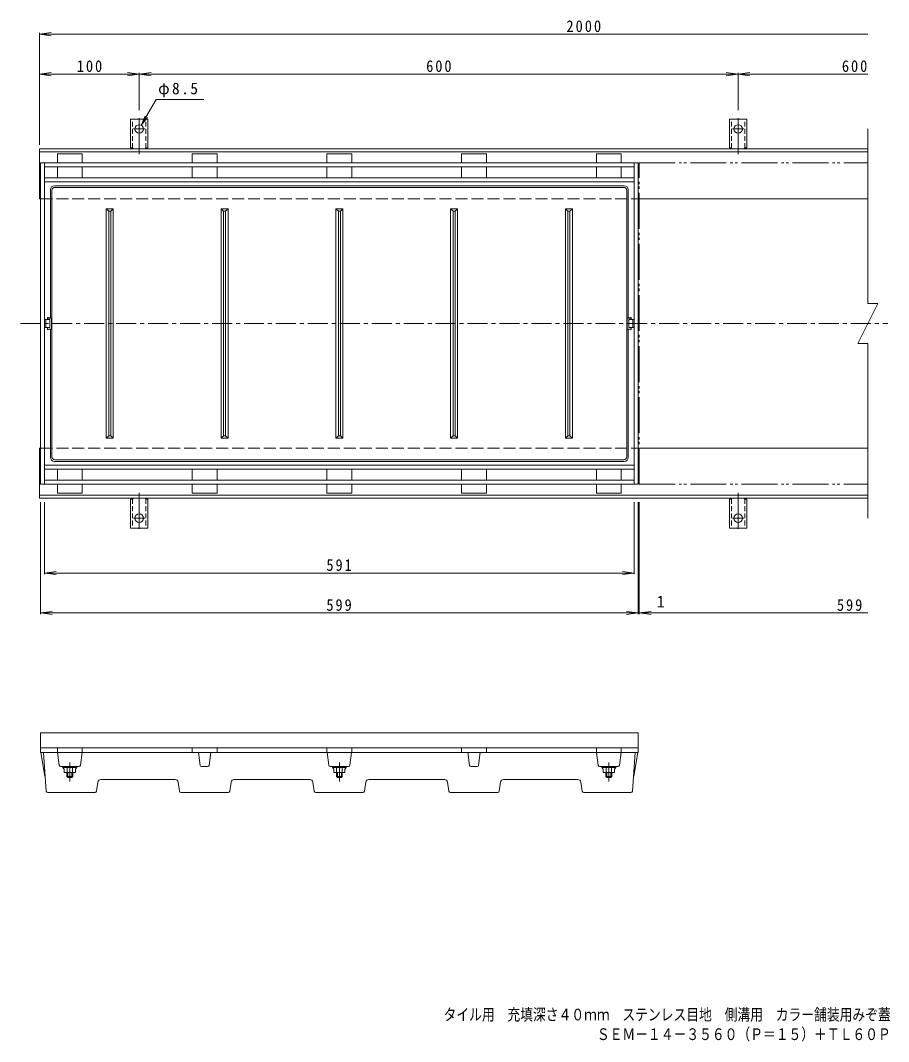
# Model space of a CAD drawing. Units: millimetres at full size, sheet at 1:4; some dimension numbers follow another scale. Extents: x -733 to 724, y -548 to 475.
# Drawn here: x -733 to 136, y -548 to 475 of the extents above; entities that cross this region are included whole.
import ezdxf
from ezdxf.enums import TextEntityAlignment as Align

# ---------------------------------------------------------------- set-up
doc = ezdxf.new("R2010")
doc.units = ezdxf.units.MM
doc.header["$LTSCALE"] = 4
for name, pattern in [('CHAIN1', [8, 5, -1, 1, -1]), ('CHAIN2', [12, 9, -1, 1, -1]), ('DASHED1', [1.8, 1.2, -0.6]), ('DASHED3', [4, 3, -1]), ('DOUBLE_CHAIN2', [12.8, 9, -1, 0.6, -0.6, 0.6, -1])]:
    doc.linetypes.add(name, pattern=pattern)
for name, color, linetype, lineweight in [('0-0_通り芯', 3, 'Continuous', 9), ('0-1_躯体', 2, 'Continuous', 9), ('0-5_寸法', 7, 'Continuous', 9), ('0-F', 7, 'Continuous', 9)]:
    doc.layers.add(name, color=color, linetype=linetype, lineweight=lineweight)
doc.layers.add('F-5_F-5ﾚｲﾔ', color=2, linetype='Continuous')
doc.styles.add('ＭＳ ゴシック', font='')
doc.styles.get('ＭＳ ゴシック').set_extended_font_data('MS Gothic')

msp = doc.modelspace()

# ---------------------------------------------------------------- linework, layer by layer
at = {"layer": '0-0_通り芯'}
for p, q in [((-696.281, 341.143), (-696.281, 332.143)), ((-561.281, 341.143), (-561.281, 332.143)), ((-426.281, 341.143), (-426.281, 332.143)), ((-426.281, 341.143), (-401.281, 341.143)), ((-401.281, 341.143), (-401.281, 332.143)), ((-266.281, 341.143), (-266.281, 332.143)), ((-131.281, 341.143), (-131.281, 332.143)), ((-713.281, 10.143), (-713.281, 332.143)), ((-713.281, 332.143), (-114.281, 332.143)), ((-709.281, 10.143), (-709.281, 332.143)), ((-709.281, 328.143), (-118.281, 328.143)), ((-696.281, 328.143), (-696.281, 317.143)), ((-671.281, 328.143), (-671.281, 317.143)), ((-561.281, 328.143), (-561.281, 317.143)), ((-536.281, 328.143), (-536.281, 317.143)), ((-426.281, 328.143), (-426.281, 317.143)), ((-401.281, 328.143), (-401.281, 317.143)), ((-291.281, 328.143), (-291.281, 317.143)), ((-266.281, 328.143), (-266.281, 317.143)), ((-156.281, 328.143), (-156.281, 317.143)), ((-131.281, 328.143), (-131.281, 317.143)), ((-118.281, 10.143), (-118.281, 332.143)), ((-114.281, 10.143), (-114.281, 332.143)), ((-709.281, 317.143), (-118.281, 317.143)), ((-709.281, 313.143), (-118.281, 313.143)), ((-699.263, 309.273), (-128.299, 309.273)), ((-698.692, 307.623), (-128.87, 307.623)), ((-703.263, 305.273), (-703.263, 176.809)), ((-701.692, 304.623), (-701.692, 37.662)), ((-125.87, 304.623), (-125.87, 37.662)), ((-124.299, 305.273), (-124.299, 176.809)), ((-647.281, 286.142), (-640.281, 286.142)), ((-647.281, 56.143), (-647.281, 286.142)), ((-647.281, 286.142), (-644.781, 283.643)), ((-644.781, 283.643), (-642.781, 283.643)), ((-644.781, 58.643), (-644.781, 283.643)), ((-640.281, 286.142), (-642.781, 283.643)), ((-642.781, 58.643), (-642.781, 283.643)), ((-640.281, 56.143), (-640.281, 286.142)), ((-532.281, 286.142), (-525.281, 286.142)), ((-532.281, 56.143), (-532.281, 286.142)), ((-532.281, 286.142), (-529.781, 283.643)), ((-529.781, 283.643), (-527.781, 283.643)), ((-529.781, 58.643), (-529.781, 283.643)), ((-525.281, 286.142), (-527.781, 283.643)), ((-527.781, 58.643), (-527.781, 283.643)), ((-525.281, 56.143), (-525.281, 286.142)), ((-417.281, 56.143), (-417.281, 286.142)), ((-417.281, 286.142), (-414.781, 283.643)), ((-417.281, 286.142), (-410.281, 286.142)), ((-414.781, 58.643), (-414.781, 283.643)), ((-414.781, 283.643), (-412.781, 283.643)), ((-410.281, 286.142), (-412.781, 283.643)), ((-412.781, 58.643), (-412.781, 283.643)), ((-410.281, 56.143), (-410.281, 286.142)), ((-302.281, 56.143), (-302.281, 286.142)), ((-295.281, 286.142), (-302.281, 286.142)), ((-302.281, 286.142), (-299.781, 283.643)), ((-299.781, 58.643), (-299.781, 283.643)), ((-297.781, 283.643), (-299.781, 283.643)), ((-295.281, 286.142), (-297.781, 283.643)), ((-297.781, 58.643), (-297.781, 283.643)), ((-295.281, 56.143), (-295.281, 286.142)), ((-187.281, 56.143), (-187.281, 286.142)), ((-180.281, 286.142), (-187.281, 286.142)), ((-187.281, 286.142), (-184.781, 283.643)), ((-184.781, 58.643), (-184.781, 283.643)), ((-182.781, 283.643), (-184.781, 283.643)), ((-180.281, 286.142), (-182.781, 283.643)), ((-182.781, 58.643), (-182.781, 283.643)), ((-180.281, 56.143), (-180.281, 286.142)), ((-709.281, 175.143), (-703.781, 175.143)), ((-707.781, 167.143), (-707.781, 175.143)), ((-706.271, 177.143), (-706.271, 175.143)), ((-703.781, 167.143), (-703.781, 175.143)), ((-702.263, 165.643), (-702.263, 176.642)), ((-125.299, 165.643), (-125.299, 176.642)), ((-123.781, 167.143), (-123.781, 175.143)), ((-118.281, 175.143), (-123.781, 175.143)), ((-121.291, 177.143), (-121.291, 175.143)), ((-119.781, 167.143), (-119.781, 175.143)), ((-709.281, 167.143), (-703.781, 167.143)), ((-706.271, 165.143), (-706.271, 167.143)), ((-703.263, 37.012), (-703.263, 165.476)), ((-124.299, 37.012), (-124.299, 165.476)), ((-118.281, 167.143), (-123.781, 167.143)), ((-121.291, 165.143), (-121.291, 167.143)), ((-647.281, 56.143), (-644.781, 58.643)), ((-647.281, 56.143), (-640.281, 56.143)), ((-644.781, 58.643), (-642.781, 58.643)), ((-640.281, 56.143), (-642.781, 58.643)), ((-532.281, 56.143), (-529.781, 58.643)), ((-532.281, 56.143), (-525.281, 56.143)), ((-529.781, 58.643), (-527.781, 58.643)), ((-525.281, 56.143), (-527.781, 58.643)), ((-417.281, 56.143), (-414.781, 58.643)), ((-417.281, 56.143), (-410.281, 56.143)), ((-414.781, 58.643), (-412.781, 58.643)), ((-410.281, 56.143), (-412.781, 58.643)), ((-302.281, 56.143), (-299.781, 58.643)), ((-295.281, 56.143), (-302.281, 56.143)), ((-297.781, 58.643), (-299.781, 58.643)), ((-295.281, 56.143), (-297.781, 58.643)), ((-187.281, 56.143), (-184.781, 58.643)), ((-180.281, 56.143), (-187.281, 56.143)), ((-182.781, 58.643), (-184.781, 58.643)), ((-180.281, 56.143), (-182.781, 58.643)), ((-699.263, 33.012), (-128.299, 33.012)), ((-698.692, 34.662), (-128.87, 34.662)), ((-709.281, 29.143), (-118.281, 29.143)), ((-709.281, 25.143), (-118.281, 25.143)), ((-696.281, 14.143), (-696.281, 25.143)), ((-671.281, 14.143), (-671.281, 25.143)), ((-561.281, 14.143), (-561.281, 25.143)), ((-536.281, 14.143), (-536.281, 25.143)), ((-426.281, 14.143), (-426.281, 25.143)), ((-401.281, 14.143), (-401.281, 25.143)), ((-291.281, 14.143), (-291.281, 25.143)), ((-266.281, 14.143), (-266.281, 25.143)), ((-156.281, 14.143), (-156.281, 25.143)), ((-131.281, 14.143), (-131.281, 25.143)), ((-709.281, 14.143), (-118.281, 14.143)), ((-713.281, 10.143), (-114.281, 10.143)), ((-696.281, 1.143), (-696.281, 10.143)), ((-561.281, 1.143), (-561.281, 10.143)), ((-426.281, 1.143), (-426.281, 10.143)), ((-426.281, 1.143), (-401.281, 1.143)), ((-401.281, 1.143), (-401.281, 10.143)), ((-266.281, 1.143), (-266.281, 10.143)), ((-131.281, 1.143), (-131.281, 10.143)), ((-114.281, -238.857), (-713.281, -238.857)), ((-713.281, -258.858), (-713.281, -238.857)), ((-114.281, -258.858), (-114.281, -238.857)), ((-114.281, -253.857), (-713.281, -253.857)), ((-696.281, -253.857), (-696.281, -258.858)), ((-671.281, -253.857), (-671.281, -258.858)), ((-561.281, -253.857), (-561.281, -258.858)), ((-536.281, -253.857), (-536.281, -258.858)), ((-426.281, -253.857), (-426.281, -258.858)), ((-401.281, -253.857), (-401.281, -258.858)), ((-291.281, -253.857), (-291.281, -258.858)), ((-266.281, -253.857), (-266.281, -258.858)), ((-156.281, -253.857), (-156.281, -258.858)), ((-131.281, -253.857), (-131.281, -258.858)), ((-114.281, -258.858), (-713.281, -258.858)), ((-712.931, -258.858), (-708.788, -282.547)), ((-707.38, -297.464), (-710.138, -258.858)), ((-694.445, -271.544), (-696.031, -258.858)), ((-673.116, -271.544), (-671.531, -258.858)), ((-553.212, -271.566), (-554.999, -258.858)), ((-544.349, -271.566), (-542.562, -258.858)), ((-424.445, -271.544), (-426.031, -258.858)), ((-403.116, -271.544), (-401.531, -258.858)), ((-283.212, -271.566), (-284.999, -258.858)), ((-274.349, -271.566), (-272.562, -258.858)), ((-154.445, -271.544), (-156.031, -258.858)), ((-133.116, -271.544), (-131.531, -258.858)), ((-120.181, -297.464), (-117.424, -258.858)), ((-114.63, -258.858), (-118.773, -282.547)), ((-674.605, -272.857), (-692.957, -272.857)), ((-690.781, -272.857), (-690.781, -273.658)), ((-690.781, -273.658), (-689.306, -275.257)), ((-690.781, -273.658), (-676.781, -273.658)), ((-689.306, -275.257), (-689.306, -278.857)), ((-686.543, -273.658), (-686.543, -278.857)), ((-681.018, -273.658), (-681.018, -278.857)), ((-676.781, -273.658), (-678.256, -275.257)), ((-678.256, -275.257), (-678.256, -278.857)), ((-676.781, -272.857), (-676.781, -273.658)), ((-551.727, -272.857), (-545.835, -272.857)), ((-422.957, -272.857), (-404.605, -272.857)), ((-420.781, -272.857), (-420.781, -273.658)), ((-420.781, -273.658), (-419.306, -275.257)), ((-420.781, -273.658), (-406.781, -273.658)), ((-419.306, -275.257), (-419.306, -278.857)), ((-416.543, -273.658), (-416.543, -278.857)), ((-411.018, -273.658), (-411.018, -278.857)), ((-406.781, -273.658), (-408.256, -275.257)), ((-408.256, -275.257), (-408.256, -278.857)), ((-406.781, -272.857), (-406.781, -273.658)), ((-275.835, -272.857), (-281.727, -272.857)), ((-152.956, -272.857), (-134.605, -272.857)), ((-150.781, -272.857), (-150.781, -273.658)), ((-136.781, -273.658), (-150.781, -273.658)), ((-150.781, -273.658), (-149.306, -275.257)), ((-149.306, -275.257), (-149.306, -278.857)), ((-146.543, -273.658), (-146.543, -278.857)), ((-141.018, -273.658), (-141.018, -278.857)), ((-136.781, -273.658), (-138.256, -275.257)), ((-138.256, -275.257), (-138.256, -278.857)), ((-136.781, -272.857), (-136.781, -273.658)), ((-689.306, -278.857), (-678.256, -278.857)), ((-686.781, -278.857), (-686.781, -282.857)), ((-686.781, -282.857), (-680.781, -282.857)), ((-685.781, -278.857), (-685.781, -283.857)), ((-681.781, -278.857), (-681.781, -283.857)), ((-680.781, -282.857), (-681.781, -283.857)), ((-680.781, -278.857), (-680.781, -282.857)), ((-652.707, -285.857), (-578.354, -285.857)), ((-519.207, -285.857), (-443.355, -285.857)), ((-419.306, -278.857), (-408.256, -278.857)), ((-416.781, -278.857), (-416.781, -282.857)), ((-416.781, -282.857), (-410.781, -282.857)), ((-415.781, -278.857), (-415.781, -283.857)), ((-411.781, -278.857), (-411.781, -283.857)), ((-410.781, -282.857), (-411.781, -283.857)), ((-410.781, -278.857), (-410.781, -282.857)), ((-308.354, -285.857), (-384.207, -285.857)), ((-174.854, -285.857), (-249.207, -285.857)), ((-138.256, -278.857), (-149.306, -278.857)), ((-146.781, -278.857), (-146.781, -282.857)), ((-140.781, -282.857), (-146.781, -282.857)), ((-146.781, -282.857), (-145.781, -283.857)), ((-145.781, -278.857), (-145.781, -283.857)), ((-141.781, -278.857), (-141.781, -283.857)), ((-140.781, -278.857), (-140.781, -282.857)), ((-655.672, -288.401), (-657.085, -297.586)), ((-575.389, -288.401), (-573.976, -297.586)), ((-522.172, -288.401), (-523.585, -297.586)), ((-440.389, -288.401), (-438.976, -297.586)), ((-387.172, -288.401), (-388.585, -297.586)), ((-305.389, -288.401), (-303.976, -297.586)), ((-252.172, -288.401), (-253.585, -297.586)), ((-171.889, -288.401), (-170.476, -297.586)), ((-705.884, -298.857), (-658.568, -298.857)), ((-572.494, -298.857), (-525.068, -298.857)), ((-437.494, -298.857), (-390.068, -298.857)), ((-255.068, -298.857), (-302.494, -298.857)), ((-121.677, -298.857), (-168.994, -298.857))]:
    msp.add_line(p, q, dxfattribs=at)
at = {"layer": '0-0_通り芯', "linetype": 'CHAIN1'}
for p, q in [((-733.281, 171.143), (135.719, 171.143)), ((-683.781, -268.857), (-683.781, -287.857)), ((-413.781, -268.857), (-413.781, -287.857)), ((-143.781, -268.857), (-143.781, -287.857))]:
    msp.add_line(p, q, dxfattribs=at)
at = {"layer": '0-0_通り芯', "linetype": 'DOUBLE_CHAIN2'}
msp.add_line((-113.281, 10.143), (115.719, 10.143), dxfattribs=at)
at = {"layer": '0-0_通り芯'}
for points in [[(-696.281, 341.143), (-671.281, 341.143), (-671.281, 332.143)], [(-561.281, 341.143), (-536.281, 341.143), (-536.281, 332.143)], [(-266.281, 341.143), (-291.281, 341.143), (-291.281, 332.143)], [(-131.281, 341.143), (-156.281, 341.143), (-156.281, 332.143)], [(-696.281, 1.143), (-671.281, 1.143), (-671.281, 10.143)], [(-561.281, 1.143), (-536.281, 1.143), (-536.281, 10.143)], [(-266.281, 1.143), (-291.281, 1.143), (-291.281, 10.143)], [(-131.281, 1.143), (-156.281, 1.143), (-156.281, 10.143)], [(-686.781, -282.857), (-685.781, -283.857), (-681.781, -283.857)], [(-416.781, -282.857), (-415.781, -283.857), (-411.781, -283.857)], [(-140.781, -282.857), (-141.781, -283.857), (-145.781, -283.857)]]:
    msp.add_lwpolyline(points, dxfattribs=at)
at = {"layer": '0-0_通り芯', "linetype": 'DOUBLE_CHAIN2'}
msp.add_lwpolyline([(-113.281, 10.143), (-113.281, 332.143), (115.719, 332.143)], dxfattribs=at)
at = {"layer": '0-0_通り芯'}
for points in [[(-706.271, 177.143), (-705.271, 176.642), (-702.263, 176.642), (-705.271, 177.143)], [(-121.291, 177.143), (-122.291, 176.642), (-125.299, 176.642), (-122.291, 177.143)], [(-706.271, 165.143), (-705.271, 165.643), (-702.263, 165.643), (-705.271, 165.143)], [(-121.291, 165.143), (-122.291, 165.643), (-125.299, 165.643), (-122.291, 165.143)]]:
    msp.add_lwpolyline(points, close=True, dxfattribs=at)
for centre, radius, start, end in [((-699.263, 305.273), 4, 90, 180), ((-698.692, 304.623), 3, 90, 180), ((-128.87, 304.623), 3, 0, 90), ((-128.299, 305.273), 4, 0, 90), ((-699.263, 37.012), 4, 180, 270), ((-698.692, 37.662), 3, 180, 270), ((-128.87, 37.662), 3, 270, 0), ((-128.299, 37.012), 4, 270, 0), ((-692.957, -271.357), 1.5, 187.12502, 270), ((-674.605, -271.357), 1.5, 270, 352.87498), ((-551.727, -271.357), 1.5, 188.00487, 270), ((-545.835, -271.357), 1.5, 270, 351.99513), ((-422.957, -271.357), 1.5, 187.12502, 270), ((-404.605, -271.357), 1.5, 270, 352.87498), ((-281.727, -271.357), 1.5, 188.00487, 270), ((-275.835, -271.357), 1.5, 270, 351.99513), ((-152.956, -271.357), 1.5, 187.12502, 270), ((-134.605, -271.357), 1.5, 270, 352.87498), ((-704.848, -281.858), 4, 189.91936, 208.66345), ((-652.707, -288.857), 3, 90, 171.25371), ((-578.354, -288.857), 3, 8.74629, 90), ((-519.207, -288.857), 3, 90, 171.25366), ((-443.355, -288.857), 3, 8.74634, 90), ((-384.207, -288.857), 3, 90, 171.25366), ((-308.354, -288.857), 3, 8.74634, 90), ((-249.207, -288.857), 3, 90, 171.25371), ((-174.854, -288.857), 3, 8.74629, 90), ((-122.713, -281.858), 4, 331.33655, 350.08064), ((-705.884, -297.357), 1.5, 184.08511, 270), ((-658.568, -297.357), 1.5, 270, 351.254), ((-572.494, -297.357), 1.5, 188.74602, 270), ((-525.068, -297.357), 1.5, 270, 351.25409), ((-437.494, -297.357), 1.5, 188.74591, 270), ((-390.068, -297.357), 1.5, 270, 351.25409), ((-302.494, -297.357), 1.5, 188.74591, 270), ((-255.068, -297.357), 1.5, 270, 351.25398), ((-168.994, -297.357), 1.5, 188.746, 270), ((-121.677, -297.357), 1.5, 270, 355.91489)]:
    msp.add_arc(centre, radius, start, end, dxfattribs=at)
at = {"layer": '0-1_躯体'}
for p, q in [((-614.281, 376.142), (-623.031, 376.142)), ((-623.031, 347.142), (-623.031, 376.142)), ((-614.281, 376.142), (-605.531, 376.142)), ((-605.531, 347.142), (-605.531, 376.142)), ((-14.281, 376.142), (-23.031, 376.142)), ((-23.031, 347.142), (-23.031, 376.142)), ((-14.281, 376.142), (-5.531, 376.142)), ((-5.531, 347.142), (-5.531, 376.142)), ((115.719, 191.143), (115.719, 366.142)), ((-714.281, 296.142), (-714.281, 346.142)), ((-714.281, 346.142), (115.719, 346.142)), ((-714.281, 343.143), (115.719, 343.143)), ((-623.031, 347.142), (-621.781, 347.142)), ((-605.531, 347.142), (-606.781, 347.142)), ((-23.031, 347.142), (-21.781, 347.142)), ((-5.531, 347.142), (-6.781, 347.142)), ((-714.281, 296.142), (-713.281, 296.142)), ((-114.281, 296.142), (115.719, 296.142)), ((115.719, -23.857), (115.719, 151.142)), ((-714.281, 46.142), (-714.281, -3.858)), ((-714.281, 46.142), (-713.281, 46.142)), ((-114.281, 46.142), (115.719, 46.142)), ((-714.281, -0.858), (115.719, -0.858)), ((-714.281, -3.858), (115.719, -3.858)), ((-623.031, -4.857), (-621.781, -4.857)), ((-623.031, -4.857), (-623.031, -33.857)), ((-605.531, -4.857), (-606.781, -4.857)), ((-605.531, -4.857), (-605.531, -33.857)), ((-23.031, -4.857), (-21.781, -4.857)), ((-23.031, -4.857), (-23.031, -33.857)), ((-5.531, -4.857), (-6.781, -4.857)), ((-5.531, -4.857), (-5.531, -33.857)), ((-614.281, -33.857), (-623.031, -33.857)), ((-614.281, -33.857), (-605.531, -33.857)), ((-14.281, -33.857), (-23.031, -33.857)), ((-14.281, -33.857), (-5.531, -33.857))]:
    msp.add_line(p, q, dxfattribs=at)
at = {"layer": '0-1_躯体', "linetype": 'DASHED1'}
for p, q in [((-621.031, 346.997), (-621.031, 376.142)), ((-607.531, 346.997), (-607.531, 376.142)), ((-21.031, 346.997), (-21.031, 376.142)), ((-7.531, 346.997), (-7.531, 376.142)), ((-621.031, -4.712), (-621.031, -33.857)), ((-607.531, -4.712), (-607.531, -33.857)), ((-21.031, -4.712), (-21.031, -33.857)), ((-7.531, -4.712), (-7.531, -33.857))]:
    msp.add_line(p, q, dxfattribs=at)
at = {"layer": '0-1_躯体', "linetype": 'CHAIN2'}
for p, q in [((-614.281, 376.923), (-614.281, 337.143)), ((-14.281, 376.923), (-14.281, 337.143)), ((-614.281, 366.142), (-620.057, 366.142)), ((-614.281, 366.142), (-608.505, 366.142)), ((-14.281, 366.142), (-20.057, 366.142)), ((-14.281, 366.142), (-8.505, 366.142)), ((-614.281, -34.638), (-614.281, 5.143)), ((-14.281, -34.638), (-14.281, 5.143)), ((-614.281, -23.857), (-620.057, -23.857)), ((-614.281, -23.857), (-608.505, -23.857)), ((-14.281, -23.857), (-20.057, -23.857)), ((-14.281, -23.857), (-8.505, -23.857))]:
    msp.add_line(p, q, dxfattribs=at)
at = {"layer": '0-1_躯体', "linetype": 'DASHED3'}
for p, q in [((-713.281, 296.142), (-114.281, 296.142)), ((-713.281, 46.142), (-114.281, 46.142))]:
    msp.add_line(p, q, dxfattribs=at)
at = {"layer": '0-1_躯体'}
msp.add_lwpolyline([(115.719, 191.143), (125.719, 191.143), (105.719, 151.142), (115.719, 151.142)], dxfattribs=at)
for centre in [(-614.281, 366.142), (-14.281, 366.142), (-614.281, -23.857), (-14.281, -23.857)]:
    msp.add_circle(centre, 4.25, dxfattribs=at)
for centre, start, end in [((-621.781, 345.142), 30.00051, 90), ((-606.781, 345.142), 90, 149.99949), ((-21.781, 345.142), 30.00051, 90), ((-6.781, 345.142), 90, 149.99949), ((-621.781, -2.857), 270, 329.99949), ((-606.781, -2.857), 210.00051, 270), ((-21.781, -2.857), 270, 329.99949), ((-6.781, -2.857), 210.00051, 270)]:
    msp.add_arc(centre, 2, start, end, dxfattribs=at)
at = {"layer": '0-5_寸法'}
for q in [(-608.329, 379.062), (-606.068, 377.757)]:
    msp.add_line((-612.156, 369.823), q, dxfattribs=at)
msp.add_lwpolyline([(-612.156, 369.823), (-597.195, 395.736), (-549.411, 395.736)], dxfattribs=at)
at = {"layer": '0-F'}
for p, q in [((-714.281, 461.143), (-702.384, 462.709)), ((-714.281, 350.142), (-714.281, 462.343)), ((-714.281, 461.143), (-702.384, 459.576)), ((-714.281, 461.143), (115.719, 461.143)), ((-714.281, 421.142), (-702.384, 422.709)), ((-714.281, 421.142), (-702.384, 419.576)), ((-714.281, 421.142), (115.719, 421.142)), ((-602.384, 419.576), (-626.178, 422.709)), ((-602.384, 422.709), (-626.178, 419.576)), ((-614.281, 384.869), (-614.281, 422.342)), ((-2.384, 419.576), (-26.178, 422.709)), ((-2.384, 422.709), (-26.178, 419.576)), ((-14.281, 384.869), (-14.281, 422.342)), ((-713.281, -7.857), (-713.281, -120.058)), ((-709.281, -7.857), (-709.281, -80.058)), ((-118.281, -7.857), (-118.281, -80.058)), ((-114.281, -7.857), (-114.281, -120.058)), ((-113.281, -7.857), (-113.281, -120.058)), ((-709.281, -78.858), (-697.383, -77.291)), ((-709.281, -78.858), (-118.281, -78.858)), ((-709.281, -78.858), (-697.383, -80.424)), ((-118.281, -78.858), (-130.178, -77.291)), ((-118.281, -78.858), (-130.178, -80.424)), ((-713.281, -118.858), (-701.384, -117.291)), ((-713.281, -118.858), (-701.384, -120.424)), ((-713.281, -118.858), (115.719, -118.858)), ((-114.281, -118.858), (-126.178, -117.291)), ((-114.281, -118.858), (-126.178, -120.424)), ((-113.281, -118.858), (-101.384, -117.291)), ((-113.281, -118.858), (-101.384, -120.424))]:
    msp.add_line(p, q, dxfattribs=at)

# ---------------------------------------------------------------- texts
at = {"layer": '0-5_寸法', "color": 2, "insert": (-595.303, 397.736), "char_height": 11.73, "attachment_point": 7, "style": 'ＭＳ ゴシック'}
msp.add_mtext('\\T1.21;\\W0.95;φ8.5', dxfattribs=at)
at = {"layer": '0-F', "color": 2, "style": 'ＭＳ ゴシック'}
msp.add_text('1', height=11.73, dxfattribs=at).set_placement((-95.852, -116.858), align=Align.BOTTOM_LEFT)
at = {"layer": '0-F', "color": 2, "char_height": 11.73, "attachment_point": 7, "style": 'ＭＳ ゴシック'}
for s, insert in [('\\T1.28;\\W0.9;2000', (-186.263, 463.143)), ('\\T1.27;\\W0.9;100', (-676.781, 423.142)), ('\\T1.27;\\W0.9;600', (-326.781, 423.142)), ('\\T1.27;\\W0.9;600', (89.719, 423.142)), ('\\T1.27;\\W0.9;591', (-426.781, -76.858)), ('\\T1.27;\\W0.9;599', (-426.781, -116.858)), ('\\T1.27;\\W0.9;599', (84.746, -116.858))]:
    msp.add_mtext(s, dxfattribs=dict(at, insert=insert))
at = {"layer": 'F-5_F-5ﾚｲﾔ', "style": 'ＭＳ ゴシック', "width": 0.8}
for s, p in [('タイル用\u3000充填深さ４０ｍｍ\u3000ステンレス目地\u3000側溝用\u3000カラー舗装用みぞ蓋\u3000', (-309.363, -530.705)), ('\u3000\u3000\u3000\u3000\u3000\u3000\u3000\u3000\u3000\u3000\u3000\u3000ＳＥＭ－１４－３５６０（Ｐ＝１５）＋ＴＬ６０Ｐ', (-309.363, -550.367))]:
    msp.add_text(s, height=11.73, dxfattribs=at).set_placement(p, align=Align.BOTTOM_LEFT)

doc.saveas('drawing.dxf')
